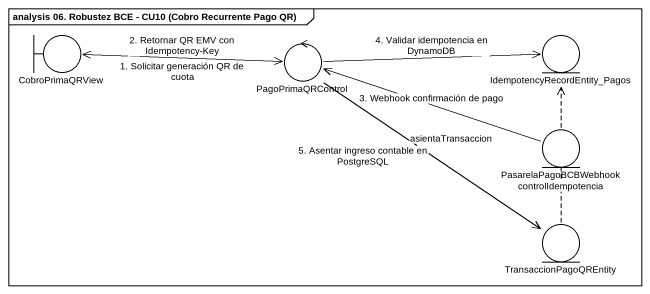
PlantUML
@startuml
mainframe analysis 06. Robustez BCE - CU10 (Cobro Recurrente Pago QR)
boundary CobroPrimaQRView
control PagoPrimaQRControl
entity "IdempotencyRecordEntity_Pagos" as IdempotencyRecordEntity
entity PasarelaPagoBCBWebhook
entity TransaccionPagoQREntity
CobroPrimaQRView -right-> PagoPrimaQRControl : 1. Solicitar generación QR de cuota
PagoPrimaQRControl -left-> CobroPrimaQRView : 2. Retornar QR EMV con Idempotency-Key
PagoPrimaQRControl -right-> IdempotencyRecordEntity : 4. Validar idempotencia en DynamoDB
PagoPrimaQRControl --> TransaccionPagoQREntity : 5. Asentar ingreso contable en PostgreSQL
PagoPrimaQRControl --> TransaccionPagoQREntity : asientaTransaccion
PasarelaPagoBCBWebhook -left-> PagoPrimaQRControl : 3. Webhook confirmación de pago
TransaccionPagoQREntity .up.> IdempotencyRecordEntity : controlIdempotencia
@enduml
